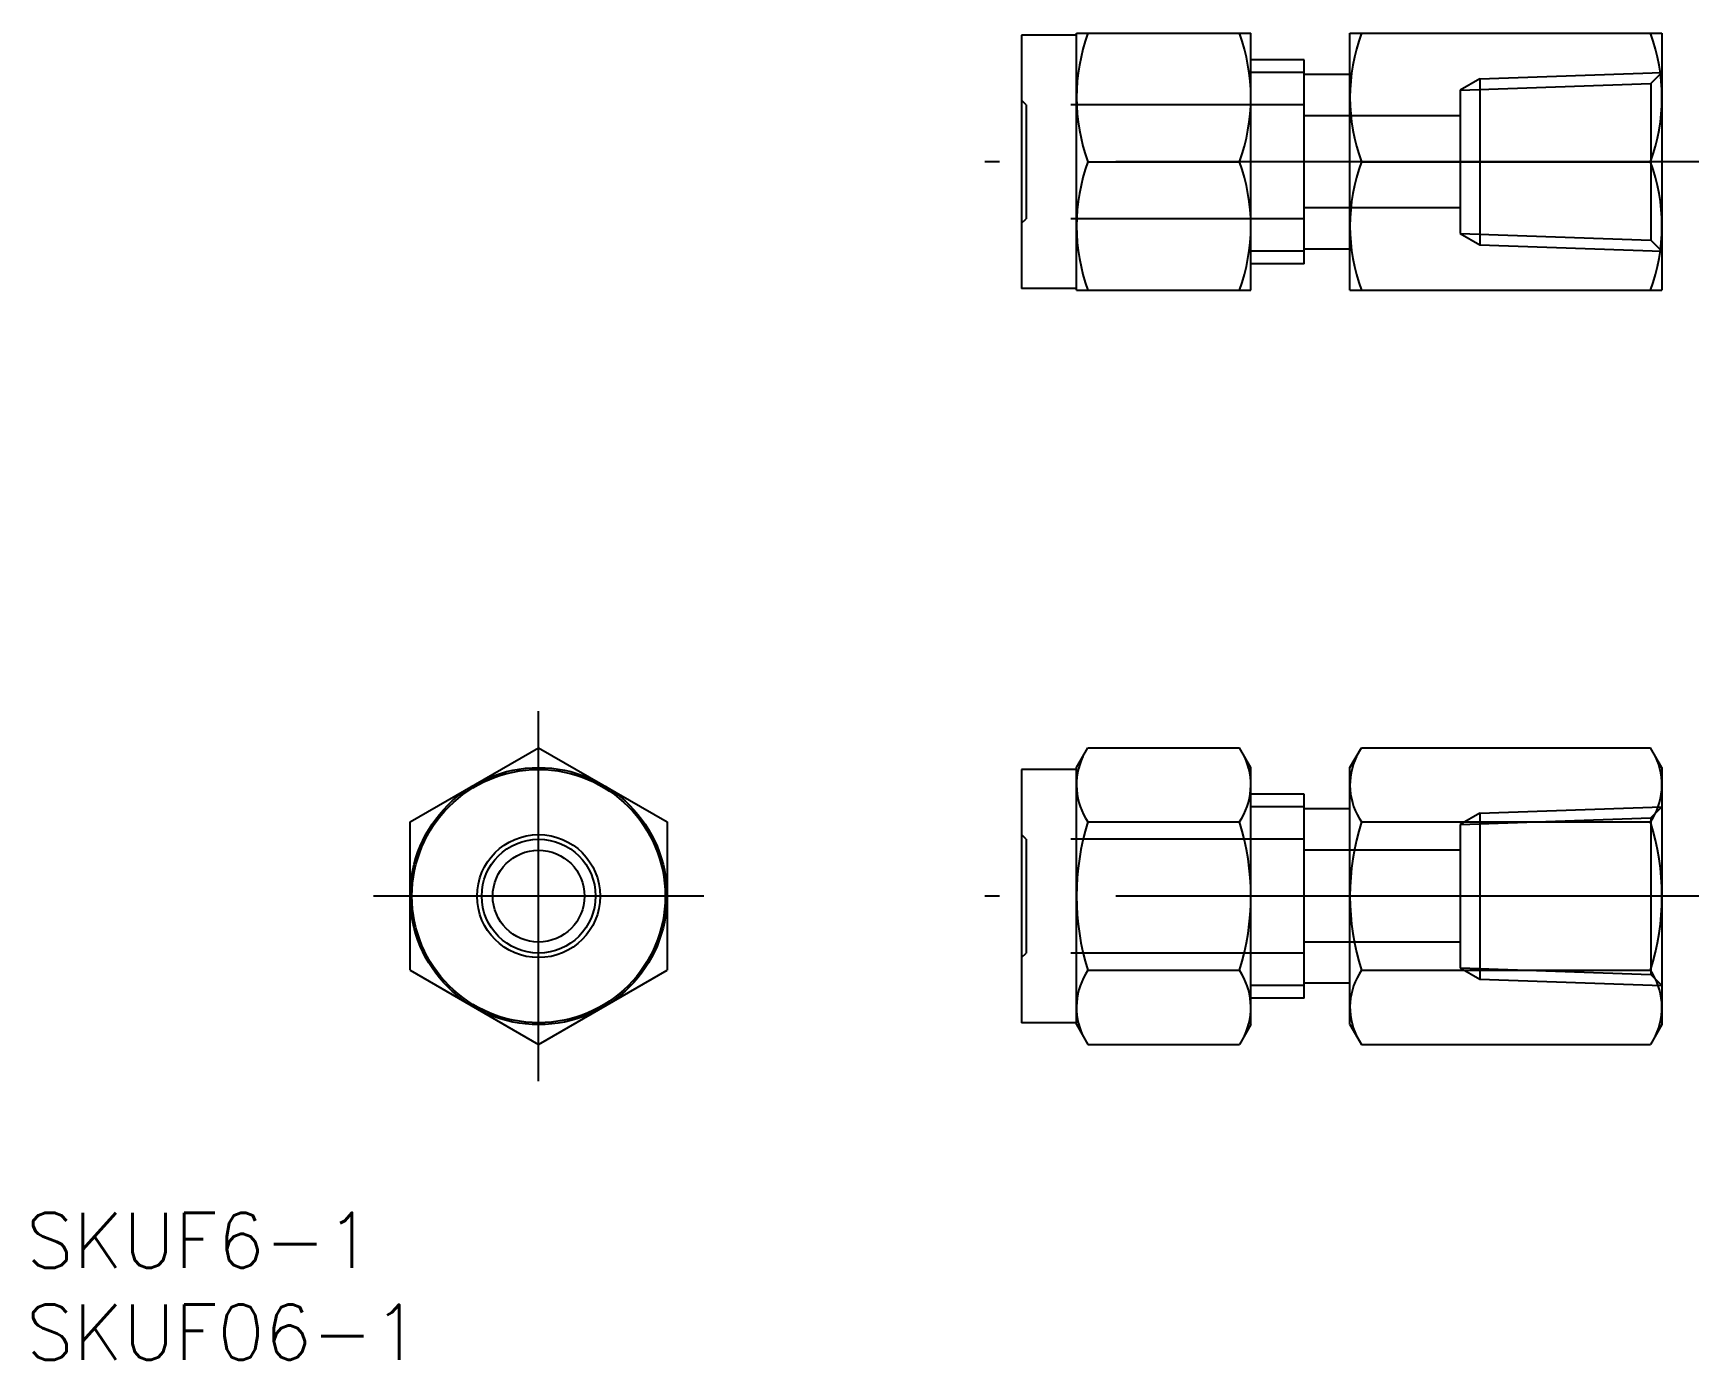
# Model space of a CAD drawing. Extents: x -27.5 to 63.2, y -25.3 to 47.
import ezdxf

# ---------------------------------------------------------------- set-up
doc = ezdxf.new("R2010")
doc.units = 0
doc.linetypes.add('CENTER', pattern=[50.8, 31.75, -6.35, 6.35, -6.35])
doc.linetypes.add('DASHED', pattern=[19.05, 12.7, -6.35])
doc.layers.get('0').update_dxf_attribs({"linetype": 'CONTINUOUS'})
doc.layers.add('CENTER', color=1, linetype='CONTINUOUS')
doc.styles.get("Standard").update_dxf_attribs({"font": 'txt.shx', "height": 3, "bigfont": 'bigfont.shx'})

msp = doc.modelspace()

# ---------------------------------------------------------------- linework, layer by layer
at = {"color": 7, "linetype": 'CONTINUOUS'}
for p, q in [((26.306, 46.9), (26.306, 33.1)), ((29.306, 46.9), (26.306, 46.9)), ((29.306, 33), (29.306, 47)), ((29.306, 47), (38.806, 47)), ((38.806, 33), (38.806, 47)), ((44.206, 33), (44.206, 47)), ((44.206, 47), (61.206, 47)), ((61.206, 47), (61.206, 33)), ((41.706, 45.556), (38.806, 45.556)), ((41.706, 34.444), (41.706, 45.556)), ((44.206, 44.75), (41.706, 44.75)), ((29.932, 40), (38.181, 40)), ((44.832, 40), (60.581, 40)), ((44.206, 35.25), (41.706, 35.25)), ((41.706, 34.444), (38.806, 34.444)), ((29.306, 33.1), (26.306, 33.1)), ((29.306, 33), (38.806, 33)), ((44.206, 33), (61.206, 33)), ((-7, 4.041), (0, 8.083)), ((0, 8.083), (7, 4.041)), ((29.306, 7), (29.932, 8.083)), ((29.932, 8.083), (38.181, 8.083)), ((38.806, 7), (38.181, 8.083)), ((44.206, 7), (44.832, 8.083)), ((44.832, 8.083), (60.581, 8.083)), ((61.206, 7), (60.581, 8.083)), ((26.306, 6.9), (26.306, -6.9)), ((29.306, 6.9), (26.306, 6.9)), ((29.306, -7), (29.306, 7)), ((38.806, -7), (38.806, 7)), ((44.206, -7), (44.206, 7)), ((61.206, 7), (61.206, -7)), ((41.706, 5.556), (38.806, 5.556)), ((41.706, -5.556), (41.706, 5.556)), ((44.206, 4.75), (41.706, 4.75)), ((-7, -4.041), (-7, 4.041)), ((7, 4.041), (7, -4.041)), ((29.932, 4.041), (38.181, 4.041)), ((44.832, 4.041), (60.581, 4.041)), ((-7, -4.041), (0, -8.083)), ((0, -8.083), (7, -4.041)), ((29.932, -4.041), (38.181, -4.041)), ((44.832, -4.041), (60.581, -4.041)), ((44.206, -4.75), (41.706, -4.75)), ((41.706, -5.556), (38.806, -5.556)), ((29.306, -6.9), (26.306, -6.9)), ((29.306, -7), (29.932, -8.083)), ((38.806, -7), (38.181, -8.083)), ((44.206, -7), (44.832, -8.083)), ((61.206, -7), (60.581, -8.083)), ((29.932, -8.083), (38.181, -8.083)), ((44.832, -8.083), (60.581, -8.083))]:
    msp.add_line(p, q, dxfattribs=at)
at = {"color": 3, "linetype": 'CONTINUOUS'}
for p, q in [((41.706, 44.869), (38.806, 44.869)), ((41.706, 35.131), (38.806, 35.131)), ((41.706, 4.869), (38.806, 4.869)), ((41.706, -4.869), (38.806, -4.869))]:
    msp.add_line(p, q, dxfattribs=at)
at = {"color": 3, "linetype": 'DASHED'}
for p, q in [((51.278, 44.517), (50.206, 43.899)), ((51.278, 44.517), (61.206, 44.864)), ((51.278, 44.517), (51.278, 35.483)), ((60.604, 44.262), (61.206, 44.864)), ((50.206, 43.899), (60.604, 44.262)), ((50.206, 43.899), (50.206, 36.101)), ((60.604, 44.262), (60.604, 35.738)), ((26.556, 43.1), (26.306, 43.35)), ((41.706, 43.1), (26.556, 43.1)), ((26.556, 43.1), (26.556, 36.9)), ((50.206, 42.5), (41.706, 42.5)), ((50.206, 37.5), (41.706, 37.5)), ((26.306, 36.65), (26.556, 36.9)), ((41.706, 36.9), (26.556, 36.9)), ((50.206, 36.101), (60.604, 35.738)), ((50.206, 36.101), (51.278, 35.483)), ((51.278, 35.483), (61.206, 35.136)), ((60.604, 35.738), (61.206, 35.136)), ((51.278, 4.517), (61.206, 4.864)), ((60.604, 4.262), (61.206, 4.864)), ((51.278, 4.517), (50.206, 3.899)), ((50.206, 3.899), (60.604, 4.262)), ((50.206, 3.899), (50.206, -3.899)), ((51.278, 4.517), (51.278, -4.517)), ((60.604, 4.262), (60.604, -4.262)), ((26.556, 3.1), (26.306, 3.35)), ((26.556, 3.1), (26.556, -3.1)), ((41.706, 3.1), (26.556, 3.1)), ((50.206, 2.5), (41.706, 2.5)), ((50.206, -2.5), (41.706, -2.5)), ((26.306, -3.35), (26.556, -3.1)), ((41.706, -3.1), (26.556, -3.1)), ((50.206, -3.899), (60.604, -4.262)), ((50.206, -3.899), (51.278, -4.517)), ((51.278, -4.517), (61.206, -4.864)), ((60.604, -4.262), (61.206, -4.864))]:
    msp.add_line(p, q, dxfattribs=at)
at = {"color": 7, "linetype": 'CONTINUOUS'}
for radius in [7, 6.9, 3.35, 3.1, 2.5]:
    msp.add_circle((0, 0), radius, dxfattribs=at)
for centre, radius, start, end in [((39.416, 43.5), 10.109, 159.74385, 200.25615), ((28.697, 43.5), 10.109, 339.74385, 20.25615), ((54.316, 43.5), 10.109, 159.74385, 200.25615), ((51.097, 43.5), 10.109, 339.74385, 20.25615), ((39.416, 36.5), 10.109, 159.74385, 200.25615), ((28.697, 36.5), 10.109, 339.74385, 20.25615), ((54.316, 36.5), 10.109, 159.74385, 200.25615), ((51.097, 36.5), 10.109, 339.74385, 20.25615), ((32.885, 6.062), 3.578, 154.38425, 214.38425), ((35.228, 6.062), 3.578, 325.61575, 25.61575), ((47.785, 6.062), 3.578, 154.38425, 214.38425), ((57.628, 6.062), 3.578, 325.61575, 25.61575), ((42.681, 0), 13.375, 162.41204, 197.58796), ((25.432, 0), 13.375, 342.41204, 17.58796), ((57.581, 0), 13.375, 162.41204, 197.58796), ((47.832, 0), 13.375, 342.41204, 17.58796), ((32.885, -6.062), 3.578, 145.61575, 205.61575), ((35.228, -6.062), 3.578, 334.38425, 34.38425), ((47.785, -6.062), 3.578, 145.61575, 205.61575), ((57.628, -6.062), 3.578, 334.38425, 34.38425)]:
    msp.add_arc(centre, radius, start, end, dxfattribs=at)
at = {"layer": 'CENTER', "color": 1, "linetype": 'CENTER'}
for p, q in [((63.206, 40), (24.306, 40)), ((0, -10.083), (0, 10.083)), ((9, 0), (-9, 0)), ((63.206, 0), (24.306, 0))]:
    msp.add_line(p, q, dxfattribs=at)

# ---------------------------------------------------------------- texts
at = {"color": 7, "linetype": 'CONTINUOUS'}
for s, p in [('SKUF6-1', (-27.919, -20.252)), ('SKUF06-1', (-27.919, -25.252))]:
    msp.add_text(s, height=3, dxfattribs=at).set_placement(p)

doc.saveas('drawing.dxf')
